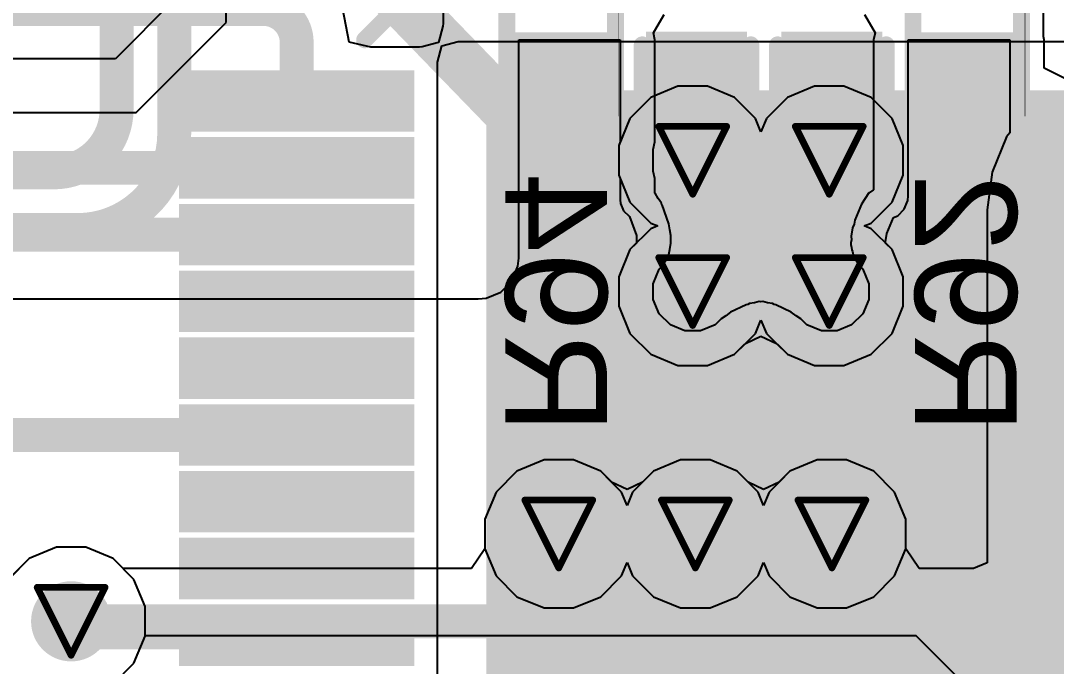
# Model space of a CAD drawing. Header units: inches. Extents: x 0 to 5359, y 0 to 5098.
# Drawn here: x 65.92 to 73.67, y 39.18 to 44.02 of the extents above; entities that cross this region are included whole.
import ezdxf

# ---------------------------------------------------------------- set-up
doc = ezdxf.new("R2010")
doc.units = ezdxf.units.IN
for name, color, linetype in [('Bottom Layer', 5, 'Continuous'), ('Bottom Overlay', 54, 'Continuous'), ('Bottom Paste', 16, 'Continuous'), ('Bottom Solder', 6, 'Continuous'), ('Drill Drawing', 1, 'Continuous'), ('Layer 1', 16, 'Continuous'), ('Layer 2', 76, 'Continuous'), ('Top Layer', 1, 'Continuous'), ('Top Overlay', 2, 'Continuous'), ('Top Paste', 8, 'Continuous'), ('Top Solder', 216, 'Continuous'), ('Via Holes', 16, 'Continuous')]:
    doc.layers.add(name, color=color, linetype=linetype)
doc.styles.add('Arial', font='', dxfattribs={"height": 0.2})
doc.styles.get('Arial').set_extended_font_data('Arial')

# ---------------------------------------------------------------- blocks, each defined once
blk = doc.blocks.new('48_HTQFP__7_7__55')
at = {"layer": 'Top Layer'}
for points in [[(-2.75, 2.75), (2.75, 2.75), (2.75, -2.75), (-2.75, -2.75)], [(-2.9, -3.45), (-2.6, -3.45), (-2.6, -5.05), (-2.9, -5.05)], [(-2.4, -3.45), (-2.1, -3.45), (-2.1, -5.05), (-2.4, -5.05)], [(-1.9, -3.45), (-1.6, -3.45), (-1.6, -5.05), (-1.9, -5.05)], [(-1.4, -3.45), (-1.1, -3.45), (-1.1, -5.05), (-1.4, -5.05)], [(-0.9, -3.45), (-0.6, -3.45), (-0.6, -5.05), (-0.9, -5.05)], [(-0.4, -3.45), (-0.1, -3.45), (-0.1, -5.05), (-0.4, -5.05)], [(0.1, -3.45), (0.4, -3.45), (0.4, -5.05), (0.1, -5.05)], [(0.6, -3.45), (0.9, -3.45), (0.9, -5.05), (0.6, -5.05)], [(1.1, -3.45), (1.4, -3.45), (1.4, -5.05), (1.1, -5.05)]]:
    blk.add_hatch(color=1, dxfattribs=at).paths.add_polyline_path(points)
at = {"layer": 'Top Paste'}
for points in [[(-2.75, 2.75), (2.75, 2.75), (2.75, -2.75), (-2.75, -2.75)], [(-2.9, -3.45), (-2.6, -3.45), (-2.6, -5.05), (-2.9, -5.05)], [(-2.4, -3.45), (-2.1, -3.45), (-2.1, -5.05), (-2.4, -5.05)], [(-1.9, -3.45), (-1.6, -3.45), (-1.6, -5.05), (-1.9, -5.05)], [(-1.4, -3.45), (-1.1, -3.45), (-1.1, -5.05), (-1.4, -5.05)], [(-0.9, -3.45), (-0.6, -3.45), (-0.6, -5.05), (-0.9, -5.05)], [(-0.4, -3.45), (-0.1, -3.45), (-0.1, -5.05), (-0.4, -5.05)], [(0.1, -3.45), (0.4, -3.45), (0.4, -5.05), (0.1, -5.05)], [(0.6, -3.45), (0.9, -3.45), (0.9, -5.05), (0.6, -5.05)], [(1.1, -3.45), (1.4, -3.45), (1.4, -5.05), (1.1, -5.05)]]:
    blk.add_hatch(color=8, dxfattribs=at).paths.add_polyline_path(points)
at = {"layer": 'Top Solder'}
for points in [[(-2.83, 2.83), (2.83, 2.83), (2.83, -2.83), (-2.83, -2.83)], [(-2.98, -3.37), (-2.52, -3.37), (-2.52, -5.13), (-2.98, -5.13)], [(-2.48, -3.37), (-2.02, -3.37), (-2.02, -5.13), (-2.48, -5.13)], [(-1.98, -3.37), (-1.52, -3.37), (-1.52, -5.13), (-1.98, -5.13)], [(-1.48, -3.37), (-1.02, -3.37), (-1.02, -5.13), (-1.48, -5.13)], [(-0.98, -3.37), (-0.52, -3.37), (-0.52, -5.13), (-0.98, -5.13)], [(-0.48, -3.37), (-0.02, -3.37), (-0.02, -5.13), (-0.48, -5.13)], [(0.02, -3.37), (0.48, -3.37), (0.48, -5.13), (0.02, -5.13)], [(0.52, -3.37), (0.98, -3.37), (0.98, -5.13), (0.52, -5.13)], [(1.02, -3.37), (1.48, -3.37), (1.48, -5.13), (1.02, -5.13)]]:
    blk.add_hatch(color=216, dxfattribs=at).paths.add_polyline_path(points)
at = {"layer": 'Top Overlay'}
blk.add_lwpolyline([(-3.2086, -3.7406, 0.127, 0.127, 0), (-3.8182, -3.131, 0.127, 0.127, 0)], format="xyseb", dxfattribs=at)
blk.add_lwpolyline([(-3.2403, -3.7406, 0.0635, 0.0635, 1), (-3.1768, -3.7406, 0.0635, 0.0635, 1)], format="xyseb", close=True, dxfattribs=at)
blk = doc.blocks.new('R___0402_B_105')
at = {"layer": 'Bottom Layer'}
for points in [[(-0.2413, 0.3175), (-0.2413, -0.3175), (-0.6985, -0.3175), (-0.6985, 0.3175)], [(0.6985, 0.3175), (0.6985, -0.3175), (0.2413, -0.3175), (0.2413, 0.3175)]]:
    blk.add_hatch(color=5, dxfattribs=at).paths.add_polyline_path(points)
at = {"layer": 'Bottom Paste'}
for points in [[(-0.2413, 0.3175), (-0.2413, -0.3175), (-0.6985, -0.3175), (-0.6985, 0.3175)], [(0.6985, 0.3175), (0.6985, -0.3175), (0.2413, -0.3175), (0.2413, 0.3175)]]:
    blk.add_hatch(color=16, dxfattribs=at).paths.add_polyline_path(points)
at = {"layer": 'Bottom Solder'}
for points in [[(-0.1863, 0.3725), (-0.1863, -0.3725), (-0.7535, -0.3725), (-0.7535, 0.3725)], [(0.7535, 0.3725), (0.7535, -0.3725), (0.1863, -0.3725), (0.1863, 0.3725)]]:
    blk.add_hatch(color=6, dxfattribs=at).paths.add_polyline_path(points)
at = {"layer": 'Bottom Overlay'}
for points in [[(-0.7874, -0.4064, 0.127, 0.127, 0), (-0.7874, 0.4064, 0.127, 0.127, 0)], [(0.7874, 0.4064, 0.127, 0.127, 0), (-0.7874, 0.4064, 0.127, 0.127, 0)], [(0.7874, -0.4064, 0.127, 0.127, 0), (0.7874, 0.4064, 0.127, 0.127, 0)], [(0.8128, 0.4318, 0.00323, 0.00323, 0), (-0.8128, 0.4318, 0.00323, 0.00323, 0)], [(-0.7874, -0.4064, 0.127, 0.127, 0), (0.7874, -0.4064, 0.127, 0.127, 0)]]:
    blk.add_lwpolyline(points, format="xyseb", dxfattribs=at)
for points in [[(-0.8192, 0.4064, 0.0635, 0.0635, 1), (-0.7557, 0.4064, 0.0635, 0.0635, 1)], [(-0.8192, 0.4064, 0.0635, 0.0635, 1), (-0.7557, 0.4064, 0.0635, 0.0635, 1)], [(0.7556, 0.4064, 0.0635, 0.0635, 1), (0.8191, 0.4064, 0.0635, 0.0635, 1)], [(0.7556, 0.4064, 0.0635, 0.0635, 1), (0.8191, 0.4064, 0.0635, 0.0635, 1)], [(-0.8136, 0.4318, 0.00161, 0.00161, 1), (-0.812, 0.4318, 0.00161, 0.00161, 1)], [(0.812, 0.4318, 0.00161, 0.00161, 1), (0.8136, 0.4318, 0.00161, 0.00161, 1)], [(-0.8192, -0.4064, 0.0635, 0.0635, 1), (-0.7557, -0.4064, 0.0635, 0.0635, 1)], [(-0.8192, -0.4064, 0.0635, 0.0635, 1), (-0.7557, -0.4064, 0.0635, 0.0635, 1)], [(0.7556, -0.4064, 0.0635, 0.0635, 1), (0.8191, -0.4064, 0.0635, 0.0635, 1)], [(0.7556, -0.4064, 0.0635, 0.0635, 1), (0.8191, -0.4064, 0.0635, 0.0635, 1)]]:
    blk.add_lwpolyline(points, format="xyseb", close=True, dxfattribs=at)
blk = doc.blocks.new('R___0402_B_107')
at = {"layer": 'Bottom Layer'}
for points in [[(-0.2413, 0.3175), (-0.2413, -0.3175), (-0.6985, -0.3175), (-0.6985, 0.3175)], [(0.6985, 0.3175), (0.6985, -0.3175), (0.2413, -0.3175), (0.2413, 0.3175)]]:
    blk.add_hatch(color=5, dxfattribs=at).paths.add_polyline_path(points)
at = {"layer": 'Bottom Paste'}
for points in [[(-0.2413, 0.3175), (-0.2413, -0.3175), (-0.6985, -0.3175), (-0.6985, 0.3175)], [(0.6985, 0.3175), (0.6985, -0.3175), (0.2413, -0.3175), (0.2413, 0.3175)]]:
    blk.add_hatch(color=16, dxfattribs=at).paths.add_polyline_path(points)
at = {"layer": 'Bottom Solder'}
for points in [[(-0.1863, 0.3725), (-0.1863, -0.3725), (-0.7535, -0.3725), (-0.7535, 0.3725)], [(0.7535, 0.3725), (0.7535, -0.3725), (0.1863, -0.3725), (0.1863, 0.3725)]]:
    blk.add_hatch(color=6, dxfattribs=at).paths.add_polyline_path(points)
at = {"layer": 'Bottom Overlay'}
for points in [[(-0.7874, -0.4064, 0.127, 0.127, 0), (-0.7874, 0.4064, 0.127, 0.127, 0)], [(0.7874, 0.4064, 0.127, 0.127, 0), (-0.7874, 0.4064, 0.127, 0.127, 0)], [(0.7874, -0.4064, 0.127, 0.127, 0), (0.7874, 0.4064, 0.127, 0.127, 0)], [(-0.8128, 0.4318, 0.00323, 0.00323, 0), (0.8128, 0.4318, 0.00323, 0.00323, 0)], [(-0.7874, -0.4064, 0.127, 0.127, 0), (0.7874, -0.4064, 0.127, 0.127, 0)]]:
    blk.add_lwpolyline(points, format="xyseb", dxfattribs=at)
for points in [[(-0.8192, 0.4064, 0.0635, 0.0635, 1), (-0.7557, 0.4064, 0.0635, 0.0635, 1)], [(-0.8192, 0.4064, 0.0635, 0.0635, 1), (-0.7557, 0.4064, 0.0635, 0.0635, 1)], [(0.7556, 0.4064, 0.0635, 0.0635, 1), (0.8191, 0.4064, 0.0635, 0.0635, 1)], [(0.7556, 0.4064, 0.0635, 0.0635, 1), (0.8191, 0.4064, 0.0635, 0.0635, 1)], [(-0.8136, 0.4318, 0.00161, 0.00161, 1), (-0.812, 0.4318, 0.00161, 0.00161, 1)], [(0.812, 0.4318, 0.00161, 0.00161, 1), (0.8136, 0.4318, 0.00161, 0.00161, 1)], [(-0.8192, -0.4064, 0.0635, 0.0635, 1), (-0.7557, -0.4064, 0.0635, 0.0635, 1)], [(-0.8192, -0.4064, 0.0635, 0.0635, 1), (-0.7557, -0.4064, 0.0635, 0.0635, 1)], [(0.7556, -0.4064, 0.0635, 0.0635, 1), (0.8191, -0.4064, 0.0635, 0.0635, 1)], [(0.7556, -0.4064, 0.0635, 0.0635, 1), (0.8191, -0.4064, 0.0635, 0.0635, 1)]]:
    blk.add_lwpolyline(points, format="xyseb", close=True, dxfattribs=at)
blk = doc.blocks.new('C___0402_B_277')
at = {"layer": 'Bottom Layer'}
for points in [[(-0.2413, 0.3175), (-0.2413, -0.3175), (-0.6985, -0.3175), (-0.6985, 0.3175)], [(0.6985, 0.3175), (0.6985, -0.3175), (0.2413, -0.3175), (0.2413, 0.3175)]]:
    blk.add_hatch(color=5, dxfattribs=at).paths.add_polyline_path(points)
at = {"layer": 'Bottom Paste'}
for points in [[(-0.2413, 0.3175), (-0.2413, -0.3175), (-0.6985, -0.3175), (-0.6985, 0.3175)], [(0.6985, 0.3175), (0.6985, -0.3175), (0.2413, -0.3175), (0.2413, 0.3175)]]:
    blk.add_hatch(color=16, dxfattribs=at).paths.add_polyline_path(points)
at = {"layer": 'Bottom Solder'}
for points in [[(-0.1813, 0.3775), (-0.1813, -0.3775), (-0.7585, -0.3775), (-0.7585, 0.3775)], [(0.7585, 0.3775), (0.7585, -0.3775), (0.1813, -0.3775), (0.1813, 0.3775)]]:
    blk.add_hatch(color=6, dxfattribs=at).paths.add_polyline_path(points)
at = {"layer": 'Bottom Overlay'}
for points in [[(-0.7874, 0.4064, 0.127, 0.127, 0), (-0.7874, -0.4064, 0.127, 0.127, 0)], [(-0.2794, 0.4064, 0.127, 0.127, 0), (-0.7874, 0.4064, 0.127, 0.127, 0)], [(0.2794, 0.4064, 0.127, 0.127, 0), (0.7874, 0.4064, 0.127, 0.127, 0)], [(0.7874, 0.4064, 0.127, 0.127, 0), (0.7874, -0.4064, 0.127, 0.127, 0)], [(-0.7874, -0.4064, 0.127, 0.127, 0), (-0.2794, -0.4064, 0.127, 0.127, 0)], [(0.2794, -0.4064, 0.127, 0.127, 0), (0.7874, -0.4064, 0.127, 0.127, 0)]]:
    blk.add_lwpolyline(points, format="xyseb", dxfattribs=at)
for points in [[(-0.8191, 0.4064, 0.0635, 0.0635, 1), (-0.7556, 0.4064, 0.0635, 0.0635, 1)], [(-0.8191, 0.4064, 0.0635, 0.0635, 1), (-0.7556, 0.4064, 0.0635, 0.0635, 1)], [(-0.3111, 0.4064, 0.0635, 0.0635, 1), (-0.2477, 0.4064, 0.0635, 0.0635, 1)], [(0.2477, 0.4064, 0.0635, 0.0635, 1), (0.3112, 0.4064, 0.0635, 0.0635, 1)], [(0.7557, 0.4064, 0.0635, 0.0635, 1), (0.8192, 0.4064, 0.0635, 0.0635, 1)], [(0.7557, 0.4064, 0.0635, 0.0635, 1), (0.8192, 0.4064, 0.0635, 0.0635, 1)], [(-0.8191, -0.4064, 0.0635, 0.0635, 1), (-0.7556, -0.4064, 0.0635, 0.0635, 1)], [(-0.8191, -0.4064, 0.0635, 0.0635, 1), (-0.7556, -0.4064, 0.0635, 0.0635, 1)], [(-0.3111, -0.4064, 0.0635, 0.0635, 1), (-0.2476, -0.4064, 0.0635, 0.0635, 1)], [(0.2477, -0.4064, 0.0635, 0.0635, 1), (0.3112, -0.4064, 0.0635, 0.0635, 1)], [(0.7557, -0.4064, 0.0635, 0.0635, 1), (0.8192, -0.4064, 0.0635, 0.0635, 1)], [(0.7557, -0.4064, 0.0635, 0.0635, 1), (0.8192, -0.4064, 0.0635, 0.0635, 1)]]:
    blk.add_lwpolyline(points, format="xyseb", close=True, dxfattribs=at)
blk = doc.blocks.new('C___0402_B_278')
at = {"layer": 'Bottom Layer'}
for points in [[(-0.2413, 0.3175), (-0.2413, -0.3175), (-0.6985, -0.3175), (-0.6985, 0.3175)], [(0.6985, 0.3175), (0.6985, -0.3175), (0.2413, -0.3175), (0.2413, 0.3175)]]:
    blk.add_hatch(color=5, dxfattribs=at).paths.add_polyline_path(points)
at = {"layer": 'Bottom Paste'}
for points in [[(-0.2413, 0.3175), (-0.2413, -0.3175), (-0.6985, -0.3175), (-0.6985, 0.3175)], [(0.6985, 0.3175), (0.6985, -0.3175), (0.2413, -0.3175), (0.2413, 0.3175)]]:
    blk.add_hatch(color=16, dxfattribs=at).paths.add_polyline_path(points)
at = {"layer": 'Bottom Solder'}
for points in [[(-0.1813, 0.3775), (-0.1813, -0.3775), (-0.7585, -0.3775), (-0.7585, 0.3775)], [(0.7585, 0.3775), (0.7585, -0.3775), (0.1813, -0.3775), (0.1813, 0.3775)]]:
    blk.add_hatch(color=6, dxfattribs=at).paths.add_polyline_path(points)
at = {"layer": 'Bottom Overlay'}
for points in [[(-0.7874, 0.4064, 0.127, 0.127, 0), (-0.7874, -0.4064, 0.127, 0.127, 0)], [(-0.7874, 0.4064, 0.127, 0.127, 0), (-0.2794, 0.4064, 0.127, 0.127, 0)], [(0.2794, 0.4064, 0.127, 0.127, 0), (0.7874, 0.4064, 0.127, 0.127, 0)], [(0.7874, 0.4064, 0.127, 0.127, 0), (0.7874, -0.4064, 0.127, 0.127, 0)], [(-0.7874, -0.4064, 0.127, 0.127, 0), (-0.2794, -0.4064, 0.127, 0.127, 0)], [(0.2794, -0.4064, 0.127, 0.127, 0), (0.7874, -0.4064, 0.127, 0.127, 0)]]:
    blk.add_lwpolyline(points, format="xyseb", dxfattribs=at)
for points in [[(-0.8192, 0.4064, 0.0635, 0.0635, 1), (-0.7557, 0.4064, 0.0635, 0.0635, 1)], [(-0.8192, 0.4064, 0.0635, 0.0635, 1), (-0.7557, 0.4064, 0.0635, 0.0635, 1)], [(-0.3111, 0.4064, 0.0635, 0.0635, 1), (-0.2477, 0.4064, 0.0635, 0.0635, 1)], [(0.2477, 0.4064, 0.0635, 0.0635, 1), (0.3112, 0.4064, 0.0635, 0.0635, 1)], [(0.7556, 0.4064, 0.0635, 0.0635, 1), (0.8191, 0.4064, 0.0635, 0.0635, 1)], [(0.7556, 0.4064, 0.0635, 0.0635, 1), (0.8191, 0.4064, 0.0635, 0.0635, 1)], [(-0.8192, -0.4064, 0.0635, 0.0635, 1), (-0.7557, -0.4064, 0.0635, 0.0635, 1)], [(-0.8192, -0.4064, 0.0635, 0.0635, 1), (-0.7557, -0.4064, 0.0635, 0.0635, 1)], [(-0.3112, -0.4064, 0.0635, 0.0635, 1), (-0.2477, -0.4064, 0.0635, 0.0635, 1)], [(0.2477, -0.4064, 0.0635, 0.0635, 1), (0.3111, -0.4064, 0.0635, 0.0635, 1)], [(0.7557, -0.4064, 0.0635, 0.0635, 1), (0.8192, -0.4064, 0.0635, 0.0635, 1)], [(0.7557, -0.4064, 0.0635, 0.0635, 1), (0.8192, -0.4064, 0.0635, 0.0635, 1)]]:
    blk.add_lwpolyline(points, format="xyseb", close=True, dxfattribs=at)

msp = doc.modelspace()

# ---------------------------------------------------------------- hatches: boundary and pattern name
at = {"layer": 'Bottom Layer'}
h = msp.add_hatch(color=5, dxfattribs=at)
edge = h.paths.add_edge_path()
edge.add_arc((70.9468, 42.9731), 0.3, 0, 360)
h = msp.add_hatch(color=5, dxfattribs=at)
edge = h.paths.add_edge_path()
edge.add_arc((71.969, 42.9731), 0.3, 0, 360)
h = msp.add_hatch(color=5, dxfattribs=at)
edge = h.paths.add_edge_path()
edge.add_arc((70.9468, 41.9906), 0.3, 0, 360)
h = msp.add_hatch(color=5, dxfattribs=at)
edge = h.paths.add_edge_path()
edge.add_arc((71.969, 41.9906), 0.3, 0, 360)
h = msp.add_hatch(color=5, dxfattribs=at)
edge = h.paths.add_edge_path()
edge.add_arc((69.9444, 40.1754), 0.3, 0, 360)
h = msp.add_hatch(color=5, dxfattribs=at)
edge = h.paths.add_edge_path()
edge.add_arc((70.9666, 40.1754), 0.3, 0, 360)
h = msp.add_hatch(color=5, dxfattribs=at)
edge = h.paths.add_edge_path()
edge.add_arc((71.9888, 40.1754), 0.3, 0, 360)
h = msp.add_hatch(color=5, dxfattribs=at)
edge = h.paths.add_edge_path()
edge.add_arc((66.294, 39.5216), 0.3, 0, 360)
at = {"layer": 'Layer 1'}
h = msp.add_hatch(color=16, dxfattribs=at)
edge = h.paths.add_edge_path()
edge.add_arc((70.9468, 42.9731), 0.3, 0, 360)
h = msp.add_hatch(color=16, dxfattribs=at)
edge = h.paths.add_edge_path()
edge.add_arc((71.969, 42.9731), 0.3, 0, 360)
h = msp.add_hatch(color=16, dxfattribs=at)
edge = h.paths.add_edge_path()
edge.add_arc((70.9468, 41.9906), 0.3, 0, 360)
h = msp.add_hatch(color=16, dxfattribs=at)
edge = h.paths.add_edge_path()
edge.add_arc((71.969, 41.9906), 0.3, 0, 360)
h = msp.add_hatch(color=16, dxfattribs=at)
edge = h.paths.add_edge_path()
edge.add_arc((69.9444, 40.1754), 0.3, 0, 360)
h = msp.add_hatch(color=16, dxfattribs=at)
edge = h.paths.add_edge_path()
edge.add_arc((70.9666, 40.1754), 0.3, 0, 360)
h = msp.add_hatch(color=16, dxfattribs=at)
edge = h.paths.add_edge_path()
edge.add_arc((71.9888, 40.1754), 0.3, 0, 360)
h = msp.add_hatch(color=16, dxfattribs=at)
edge = h.paths.add_edge_path()
edge.add_arc((66.294, 39.5216), 0.3, 0, 360)
at = {"layer": 'Layer 2'}
h = msp.add_hatch(color=76, dxfattribs=at)
edge = h.paths.add_edge_path()
edge.add_arc((70.9468, 42.9731), 0.3, 0, 360)
h = msp.add_hatch(color=76, dxfattribs=at)
edge = h.paths.add_edge_path()
edge.add_arc((71.969, 42.9731), 0.3, 0, 360)
h = msp.add_hatch(color=76, dxfattribs=at)
edge = h.paths.add_edge_path()
edge.add_arc((70.9468, 41.9906), 0.3, 0, 360)
h = msp.add_hatch(color=76, dxfattribs=at)
edge = h.paths.add_edge_path()
edge.add_arc((71.969, 41.9906), 0.3, 0, 360)
h = msp.add_hatch(color=76, dxfattribs=at)
edge = h.paths.add_edge_path()
edge.add_arc((69.9444, 40.1754), 0.3, 0, 360)
h = msp.add_hatch(color=76, dxfattribs=at)
edge = h.paths.add_edge_path()
edge.add_arc((70.9666, 40.1754), 0.3, 0, 360)
h = msp.add_hatch(color=76, dxfattribs=at)
edge = h.paths.add_edge_path()
edge.add_arc((71.9888, 40.1754), 0.3, 0, 360)
h = msp.add_hatch(color=76, dxfattribs=at)
edge = h.paths.add_edge_path()
edge.add_arc((66.294, 39.5216), 0.3, 0, 360)
at = {"layer": 'Top Layer'}
h = msp.add_hatch(color=1, dxfattribs=at)
edge = h.paths.add_edge_path()
edge.add_arc((70.9468, 42.9731), 0.3, 0, 360)
h = msp.add_hatch(color=1, dxfattribs=at)
edge = h.paths.add_edge_path()
edge.add_arc((71.969, 42.9731), 0.3, 0, 360)
h = msp.add_hatch(color=1, dxfattribs=at)
edge = h.paths.add_edge_path()
edge.add_arc((70.9468, 41.9906), 0.3, 0, 360)
h = msp.add_hatch(color=1, dxfattribs=at)
edge = h.paths.add_edge_path()
edge.add_arc((71.969, 41.9906), 0.3, 0, 360)
h = msp.add_hatch(color=1, dxfattribs=at)
edge = h.paths.add_edge_path()
edge.add_arc((69.9444, 40.1754), 0.3, 0, 360)
h = msp.add_hatch(color=1, dxfattribs=at)
edge = h.paths.add_edge_path()
edge.add_arc((70.9666, 40.1754), 0.3, 0, 360)
h = msp.add_hatch(color=1, dxfattribs=at)
edge = h.paths.add_edge_path()
edge.add_arc((71.9888, 40.1754), 0.3, 0, 360)
h = msp.add_hatch(color=1, dxfattribs=at)
edge = h.paths.add_edge_path()
edge.add_arc((66.294, 39.5216), 0.3, 0, 360)
at = {"layer": 'Via Holes'}
h = msp.add_hatch(color=7, dxfattribs=at)
edge = h.paths.add_edge_path()
edge.add_arc((70.9468, 42.9731), 0.15, 0, 360)
h = msp.add_hatch(color=7, dxfattribs=at)
edge = h.paths.add_edge_path()
edge.add_arc((71.969, 42.9731), 0.15, 0, 360)
h = msp.add_hatch(color=7, dxfattribs=at)
edge = h.paths.add_edge_path()
edge.add_arc((70.9468, 41.9906), 0.15, 0, 360)
h = msp.add_hatch(color=7, dxfattribs=at)
edge = h.paths.add_edge_path()
edge.add_arc((71.969, 41.9906), 0.15, 0, 360)
h = msp.add_hatch(color=7, dxfattribs=at)
edge = h.paths.add_edge_path()
edge.add_arc((69.9444, 40.1754), 0.15, 0, 360)
h = msp.add_hatch(color=7, dxfattribs=at)
edge = h.paths.add_edge_path()
edge.add_arc((70.9666, 40.1754), 0.15, 0, 360)
h = msp.add_hatch(color=7, dxfattribs=at)
edge = h.paths.add_edge_path()
edge.add_arc((71.9888, 40.1754), 0.15, 0, 360)
h = msp.add_hatch(color=7, dxfattribs=at)
edge = h.paths.add_edge_path()
edge.add_arc((66.294, 39.5216), 0.15, 0, 360)

# ---------------------------------------------------------------- linework, layer by layer
at = {"layer": 'Bottom Layer'}
for p, q in [((73.5736, 43.9005), (73.5736, 45.0692)), ((70.6528, 43.9262), (70.7319, 44.0647)), ((72.2323, 44.0647), (72.3114, 43.9262)), ((70.6629, 43.8755), (70.6528, 43.9262)), ((72.3114, 43.9262), (72.3013, 43.8755)), ((73.5786, 43.8755), (73.5736, 43.9005)), ((69.6446, 42.2397), (69.6446, 43.8755)), ((69.6446, 43.8755), (70.4039, 43.8755)), ((70.4039, 43.8755), (70.4039, 43.1102)), ((70.6629, 43.1102), (70.6629, 43.8755)), ((72.3013, 43.8755), (72.3013, 42.7518)), ((72.5603, 42.7063), (72.5603, 43.8755)), ((72.5603, 43.8755), (73.3196, 43.8755)), ((73.3196, 43.8755), (73.3196, 43.1789)), ((73.5786, 43.663), (73.5786, 43.8755)), ((73.7564, 43.5726), (73.5786, 43.663)), ((73.3196, 43.1789), (73.2961, 43.1482)), ((70.4039, 43.1102), (70.3928, 43.0833)), ((70.6518, 43.0542), (70.6629, 43.1102)), ((73.2961, 43.1482), (73.1872, 42.8852)), ((70.3928, 43.0833), (70.3928, 42.8629)), ((70.6518, 42.892), (70.6518, 43.0542)), ((70.6629, 42.836), (70.6518, 42.892)), ((73.1872, 42.8852), (73.15, 42.603)), ((70.3928, 42.8629), (70.4039, 42.836)), ((70.4039, 42.836), (70.4039, 42.6774)), ((70.6629, 42.7279), (70.6629, 42.836)), ((70.6653, 42.7262), (70.6629, 42.7279)), ((70.6881, 42.6881), (70.6653, 42.7262)), ((72.2662, 42.7283), (72.2387, 42.6872)), ((72.2664, 42.7284), (72.2662, 42.7283)), ((72.2665, 42.7286), (72.2664, 42.7284)), ((72.3013, 42.7518), (72.2665, 42.7286)), ((70.4039, 42.6774), (70.4068, 42.6484)), ((70.4068, 42.6484), (70.429, 42.5947)), ((70.7127, 42.6513), (70.6881, 42.6881)), ((70.714, 42.645), (70.7127, 42.6513)), ((70.7173, 42.6395), (70.714, 42.645)), ((70.7686, 42.4962), (70.7173, 42.6395)), ((72.2102, 42.6446), (72.1605, 42.525)), ((72.2387, 42.6872), (72.2102, 42.6446)), ((72.5303, 42.6075), (72.5569, 42.6716)), ((72.5569, 42.6716), (72.5603, 42.7063)), ((70.429, 42.5947), (70.4701, 42.5536)), ((72.4493, 42.5452), (72.4813, 42.5584)), ((72.4813, 42.5584), (72.5303, 42.6075)), ((73.15, 42.603), (73.1519, 42.603)), ((73.1519, 42.603), (73.1519, 39.9599)), ((70.4701, 42.5536), (70.4735, 42.5522)), ((70.4735, 42.5522), (70.5248, 42.4089)), ((70.775, 42.4534), (70.7686, 42.4962)), ((72.1546, 42.4958), (72.1441, 42.4679)), ((72.1605, 42.525), (72.1546, 42.4958)), ((72.3996, 42.4256), (72.4493, 42.5452)), ((70.5248, 42.4089), (70.5253, 42.3525)), ((70.7838, 42.4109), (70.775, 42.4534)), ((70.7842, 42.3546), (70.7838, 42.4109)), ((72.1441, 42.4679), (72.1336, 42.4048)), ((72.1336, 42.4048), (72.1345, 42.3783)), ((72.3891, 42.3625), (72.3996, 42.4256)), ((70.5253, 42.3525), (70.4771, 42.3044)), ((70.7746, 42.3041), (70.7842, 42.3525)), ((70.784, 42.3535), (70.7842, 42.3546)), ((70.7842, 42.3525), (70.784, 42.3535)), ((72.1306, 42.3534), (72.1304, 42.3522)), ((72.1304, 42.3522), (72.1307, 42.3432)), ((72.1309, 42.3552), (72.1305, 42.3536)), ((72.1305, 42.3536), (72.1306, 42.3534)), ((72.1307, 42.3432), (72.1364, 42.3197)), ((72.1345, 42.3783), (72.1309, 42.3552)), ((72.3895, 42.3536), (72.3891, 42.3625)), ((72.4387, 42.3044), (72.3895, 42.3536)), ((70.4771, 42.3044), (70.3928, 42.1008)), ((70.7371, 42.2124), (70.7645, 42.2534)), ((70.7645, 42.2534), (70.7647, 42.2544)), ((70.7647, 42.2544), (70.7653, 42.2553)), ((70.7653, 42.2553), (70.7746, 42.3041)), ((72.1364, 42.3197), (72.1369, 42.3038)), ((72.1369, 42.3038), (72.1432, 42.29)), ((72.1432, 42.29), (72.1502, 42.2545)), ((72.1502, 42.2545), (72.1532, 42.2501)), ((72.1532, 42.2501), (72.1544, 42.2449)), ((72.523, 42.1008), (72.4387, 42.3044)), ((69.5933, 42.0706), (69.6387, 42.1803)), ((69.6387, 42.1803), (69.6446, 42.2397)), ((70.7084, 42.1694), (70.709, 42.1703)), ((70.709, 42.1703), (70.7098, 42.1709)), ((70.7098, 42.1709), (70.7371, 42.2124)), ((72.1544, 42.2449), (72.1811, 42.2082)), ((72.1811, 42.2082), (72.2064, 42.1704)), ((72.2064, 42.1704), (72.2191, 42.1577)), ((70.3928, 42.1008), (70.3928, 41.8804)), ((70.6518, 42.0493), (70.6967, 42.1577)), ((70.6967, 42.1577), (70.7084, 42.1694)), ((72.2191, 42.1577), (72.264, 42.0493)), ((72.523, 41.8804), (72.523, 42.1008)), ((69.5093, 41.9867), (69.5933, 42.0706)), ((70.6518, 41.9319), (70.6518, 42.0493)), ((72.264, 42.0493), (72.264, 41.9319)), ((69.3403, 41.9354), (69.3997, 41.9412)), ((69.3997, 41.9412), (69.5093, 41.9867)), ((65.694, 41.9354), (69.3403, 41.9354)), ((70.3928, 41.8804), (70.4771, 41.6768)), ((70.6967, 41.8235), (70.6518, 41.9319)), ((71.347, 41.8911), (71.2308, 41.8361)), ((71.3597, 41.8943), (71.347, 41.8911)), ((71.3709, 41.901), (71.3597, 41.8943)), ((71.4083, 41.9066), (71.3709, 41.901)), ((71.445, 41.9158), (71.4083, 41.9066)), ((71.4579, 41.9139), (71.445, 41.9158)), ((71.4708, 41.9158), (71.4579, 41.9139)), ((71.5075, 41.9066), (71.4708, 41.9158)), ((71.5449, 41.901), (71.5075, 41.9066)), ((71.5562, 41.8943), (71.5449, 41.901)), ((71.5688, 41.8911), (71.5562, 41.8943)), ((71.685, 41.8361), (71.5688, 41.8911)), ((72.264, 41.9319), (72.2191, 41.8235)), ((72.4387, 41.6768), (72.523, 41.8804)), ((70.7797, 41.7405), (70.6967, 41.8235)), ((71.1586, 41.7852), (71.1139, 41.7405)), ((71.1954, 41.8097), (71.1586, 41.7852)), ((71.2308, 41.8361), (71.1954, 41.8097)), ((71.7205, 41.8097), (71.685, 41.8361)), ((71.7572, 41.7852), (71.7205, 41.8097)), ((71.8019, 41.7405), (71.7572, 41.7852)), ((72.2191, 41.8235), (72.1361, 41.7405)), ((70.8881, 41.6956), (70.7797, 41.7405)), ((71.1139, 41.7405), (71.0055, 41.6956)), ((71.9103, 41.6956), (71.8019, 41.7405)), ((72.1361, 41.7405), (72.0277, 41.6956)), ((70.4771, 41.6768), (70.633, 41.5209)), ((71.0055, 41.6956), (70.8881, 41.6956)), ((71.3417, 41.6021), (71.4579, 41.6571)), ((71.4579, 41.6571), (71.5741, 41.6021)), ((72.0277, 41.6956), (71.9103, 41.6956)), ((72.2828, 41.5209), (72.4387, 41.6768)), ((71.2606, 41.5209), (71.3417, 41.6021)), ((71.5741, 41.6021), (71.6552, 41.5209)), ((70.633, 41.5209), (70.8366, 41.4366)), ((71.057, 41.4366), (71.2606, 41.5209)), ((71.6552, 41.5209), (71.8588, 41.4366)), ((72.0792, 41.4366), (72.2828, 41.5209)), ((70.8366, 41.4366), (71.057, 41.4366)), ((71.8588, 41.4366), (72.0792, 41.4366)), ((69.8342, 40.7294), (69.6306, 40.6451)), ((70.0546, 40.7294), (69.8342, 40.7294)), ((70.2582, 40.6451), (70.0546, 40.7294)), ((70.8564, 40.7294), (70.6528, 40.6451)), ((71.0768, 40.7294), (70.8564, 40.7294)), ((71.2804, 40.6451), (71.0768, 40.7294)), ((71.8786, 40.7294), (71.675, 40.6451)), ((72.099, 40.7294), (71.8786, 40.7294)), ((72.3026, 40.6451), (72.099, 40.7294)), ((69.6306, 40.6451), (69.4747, 40.4892)), ((70.3393, 40.5639), (70.2582, 40.6451)), ((70.6528, 40.6451), (70.5716, 40.5639)), ((71.3615, 40.5639), (71.2804, 40.6451)), ((71.675, 40.6451), (71.5938, 40.5639)), ((72.4584, 40.4892), (72.3026, 40.6451)), ((70.4555, 40.5089), (70.3393, 40.5639)), ((70.5716, 40.5639), (70.4555, 40.5089)), ((71.4777, 40.5089), (71.3615, 40.5639)), ((71.5938, 40.5639), (71.4777, 40.5089)), ((69.4747, 40.4892), (69.3904, 40.2856)), ((72.5428, 40.2856), (72.4584, 40.4892)), ((69.3904, 40.2856), (69.3904, 40.0652)), ((72.5425, 40.0645), (72.5428, 40.2856)), ((66.1838, 40.0756), (65.9802, 39.9913)), ((66.4042, 40.0756), (66.1838, 40.0756)), ((66.6078, 39.9913), (66.4042, 40.0756)), ((69.3904, 40.0652), (69.2919, 39.9167)), ((72.6413, 39.9167), (72.5425, 40.0645)), ((65.9802, 39.9913), (65.9056, 39.9167)), ((66.6824, 39.9167), (66.6078, 39.9913)), ((73.15, 39.9591), (73.0476, 39.9167)), ((73.1503, 39.9599), (73.15, 39.9591)), ((73.1519, 39.9599), (73.1503, 39.9599)), ((69.2919, 39.9167), (66.6824, 39.9167)), ((73.0476, 39.9167), (72.6413, 39.9167))]:
    msp.add_line(p, q, dxfattribs=at)
for points in [[(66.634, 43.352, 0.254, 0.254, 0), (66.634, 53.7778, 0.254, 0.254, 0)], [(67.0658, 43.1731, 0.254, 0.254, 0), (67.0658, 50.8565, 0.254, 0.254, 0)], [(70.9611, 43.6325, 0.381, 0.381, 0), (70.9754, 43.6468, 0.381, 0.381, 0)], [(70.9611, 42.9874, 0.381, 0.381, 0), (70.9611, 43.6325, 0.381, 0.381, 0)], [(71.9789, 43.6369, 0.381, 0.381, 0), (71.9888, 43.6468, 0.381, 0.381, 0)], [(71.9789, 42.983, 0.381, 0.381, 0), (71.9789, 43.6369, 0.381, 0.381, 0)], [(66.634, 43.352, 0.254, 0.254, -0.414214), (66.1646, 42.8826, 0.254, 0.254, 0)], [(73.5403, 42.603, 0.254, 0.254, -0.414214), (74.2403, 43.303, 0.254, 0.254, 0)], [(67.0658, 43.1731, 0.254, 0.254, -0.414214), (66.3435, 42.4508, 0.254, 0.254, 0)], [(70.9468, 42.9731, 0.381, 0.381, 0), (70.9611, 42.9874, 0.381, 0.381, 0)], [(71.969, 42.9731, 0.381, 0.381, 0), (71.9789, 42.983, 0.381, 0.381, 0)], [(65.4315, 42.8826, 0.254, 0.254, 0), (66.1646, 42.8826, 0.254, 0.254, 0)], [(73.5403, 39.9599, 0.254, 0.254, 0), (73.5403, 42.603, 0.254, 0.254, 0)], [(65.4315, 42.4508, 0.254, 0.254, 0), (66.3435, 42.4508, 0.254, 0.254, 0)], [(73.5403, 39.9599, 0.254, 0.254, -0.414214), (73.1021, 39.5216, 0.254, 0.254, 0)], [(66.294, 39.5216, 0.254, 0.254, 0), (73.1021, 39.5216, 0.254, 0.254, 0)], [(73.9721, 39.3637, 0.254, 0.254, -0.414214), (73.5507, 38.9422, 0.254, 0.254, 0)]]:
    msp.add_lwpolyline(points, format="xyseb", dxfattribs=at)
for points in [[(70.8659, 43.6325, 0.1905, 0.1905, 1), (71.0564, 43.6325, 0.1905, 0.1905, 1)], [(70.8659, 43.6325, 0.1905, 0.1905, 1), (71.0564, 43.6325, 0.1905, 0.1905, 1)], [(70.8802, 43.6468, 0.1905, 0.1905, 1), (71.0707, 43.6468, 0.1905, 0.1905, 1)], [(71.8836, 43.6369, 0.1905, 0.1905, 1), (72.0741, 43.6369, 0.1905, 0.1905, 1)], [(71.8836, 43.6369, 0.1905, 0.1905, 1), (72.0741, 43.6369, 0.1905, 0.1905, 1)], [(71.8935, 43.6468, 0.1905, 0.1905, 1), (72.084, 43.6468, 0.1905, 0.1905, 1)], [(66.5705, 43.352, 0.127, 0.127, 1), (66.6975, 43.352, 0.127, 0.127, 1)], [(66.5705, 43.352, 0.127, 0.127, 1), (66.6975, 43.352, 0.127, 0.127, 1)], [(67.0023, 43.1731, 0.127, 0.127, 1), (67.1293, 43.1731, 0.127, 0.127, 1)], [(67.0023, 43.1731, 0.127, 0.127, 1), (67.1293, 43.1731, 0.127, 0.127, 1)], [(70.8516, 42.9731, 0.1905, 0.1905, 1), (71.0421, 42.9731, 0.1905, 0.1905, 1)], [(70.8659, 42.9874, 0.1905, 0.1905, 1), (71.0564, 42.9874, 0.1905, 0.1905, 1)], [(70.8659, 42.9874, 0.1905, 0.1905, 1), (71.0564, 42.9874, 0.1905, 0.1905, 1)], [(71.8738, 42.9731, 0.1905, 0.1905, 1), (72.0643, 42.9731, 0.1905, 0.1905, 1)], [(71.8836, 42.983, 0.1905, 0.1905, 1), (72.0741, 42.983, 0.1905, 0.1905, 1)], [(71.8836, 42.983, 0.1905, 0.1905, 1), (72.0741, 42.983, 0.1905, 0.1905, 1)], [(66.1011, 42.8826, 0.127, 0.127, 1), (66.2281, 42.8826, 0.127, 0.127, 1)], [(66.1011, 42.8826, 0.127, 0.127, 1), (66.2281, 42.8826, 0.127, 0.127, 1)], [(73.4768, 42.603, 0.127, 0.127, 1), (73.6038, 42.603, 0.127, 0.127, 1)], [(73.4768, 42.603, 0.127, 0.127, 1), (73.6038, 42.603, 0.127, 0.127, 1)], [(66.28, 42.4508, 0.127, 0.127, 1), (66.407, 42.4508, 0.127, 0.127, 1)], [(66.28, 42.4508, 0.127, 0.127, 1), (66.407, 42.4508, 0.127, 0.127, 1)], [(73.4768, 39.9599, 0.127, 0.127, 1), (73.6038, 39.9599, 0.127, 0.127, 1)], [(73.4768, 39.9599, 0.127, 0.127, 1), (73.6038, 39.9599, 0.127, 0.127, 1)], [(66.2305, 39.5216, 0.127, 0.127, 1), (66.3575, 39.5216, 0.127, 0.127, 1)], [(73.0386, 39.5216, 0.127, 0.127, 1), (73.1656, 39.5216, 0.127, 0.127, 1)], [(73.0386, 39.5216, 0.127, 0.127, 1), (73.1656, 39.5216, 0.127, 0.127, 1)]]:
    msp.add_lwpolyline(points, format="xyseb", close=True, dxfattribs=at)
at = {"layer": 'Drill Drawing'}
for points in [[(70.6928, 43.2271, 0.0508, 0.0508, 0), (71.2008, 43.2271, 0.0508, 0.0508, 0)], [(70.6928, 43.2271, 0.0508, 0.0508, 0), (70.9468, 42.7191, 0.0508, 0.0508, 0)], [(70.9468, 42.7191, 0.0508, 0.0508, 0), (71.2008, 43.2271, 0.0508, 0.0508, 0)], [(71.715, 43.2271, 0.0508, 0.0508, 0), (72.223, 43.2271, 0.0508, 0.0508, 0)], [(71.715, 43.2271, 0.0508, 0.0508, 0), (71.969, 42.7191, 0.0508, 0.0508, 0)], [(71.969, 42.7191, 0.0508, 0.0508, 0), (72.223, 43.2271, 0.0508, 0.0508, 0)], [(70.6928, 42.2446, 0.0508, 0.0508, 0), (71.2008, 42.2446, 0.0508, 0.0508, 0)], [(70.6928, 42.2446, 0.0508, 0.0508, 0), (70.9468, 41.7366, 0.0508, 0.0508, 0)], [(70.9468, 41.7366, 0.0508, 0.0508, 0), (71.2008, 42.2446, 0.0508, 0.0508, 0)], [(71.715, 42.2446, 0.0508, 0.0508, 0), (72.223, 42.2446, 0.0508, 0.0508, 0)], [(71.715, 42.2446, 0.0508, 0.0508, 0), (71.969, 41.7366, 0.0508, 0.0508, 0)], [(71.969, 41.7366, 0.0508, 0.0508, 0), (72.223, 42.2446, 0.0508, 0.0508, 0)], [(69.6904, 40.4294, 0.0508, 0.0508, 0), (70.1984, 40.4294, 0.0508, 0.0508, 0)], [(69.6904, 40.4294, 0.0508, 0.0508, 0), (69.9444, 39.9214, 0.0508, 0.0508, 0)], [(69.9444, 39.9214, 0.0508, 0.0508, 0), (70.1984, 40.4294, 0.0508, 0.0508, 0)], [(70.7126, 40.4294, 0.0508, 0.0508, 0), (71.2206, 40.4294, 0.0508, 0.0508, 0)], [(70.7126, 40.4294, 0.0508, 0.0508, 0), (70.9666, 39.9214, 0.0508, 0.0508, 0)], [(70.9666, 39.9214, 0.0508, 0.0508, 0), (71.2206, 40.4294, 0.0508, 0.0508, 0)], [(71.7348, 40.4294, 0.0508, 0.0508, 0), (72.2428, 40.4294, 0.0508, 0.0508, 0)], [(71.7348, 40.4294, 0.0508, 0.0508, 0), (71.9888, 39.9214, 0.0508, 0.0508, 0)], [(71.9888, 39.9214, 0.0508, 0.0508, 0), (72.2428, 40.4294, 0.0508, 0.0508, 0)], [(66.04, 39.7756, 0.0508, 0.0508, 0), (66.548, 39.7756, 0.0508, 0.0508, 0)], [(66.04, 39.7756, 0.0508, 0.0508, 0), (66.294, 39.2676, 0.0508, 0.0508, 0)], [(66.294, 39.2676, 0.0508, 0.0508, 0), (66.548, 39.7756, 0.0508, 0.0508, 0)]]:
    msp.add_lwpolyline(points, format="xyseb", dxfattribs=at)
for points in [[(70.6801, 43.2271, 0.0254, 0.0254, 1), (70.7055, 43.2271, 0.0254, 0.0254, 1)], [(70.6801, 43.2271, 0.0254, 0.0254, 1), (70.7055, 43.2271, 0.0254, 0.0254, 1)], [(71.1881, 43.2271, 0.0254, 0.0254, 1), (71.2135, 43.2271, 0.0254, 0.0254, 1)], [(71.1881, 43.2271, 0.0254, 0.0254, 1), (71.2135, 43.2271, 0.0254, 0.0254, 1)], [(71.7023, 43.2271, 0.0254, 0.0254, 1), (71.7277, 43.2271, 0.0254, 0.0254, 1)], [(71.7023, 43.2271, 0.0254, 0.0254, 1), (71.7277, 43.2271, 0.0254, 0.0254, 1)], [(72.2103, 43.2271, 0.0254, 0.0254, 1), (72.2357, 43.2271, 0.0254, 0.0254, 1)], [(72.2103, 43.2271, 0.0254, 0.0254, 1), (72.2357, 43.2271, 0.0254, 0.0254, 1)], [(70.9341, 42.7191, 0.0254, 0.0254, 1), (70.9595, 42.7191, 0.0254, 0.0254, 1)], [(70.9341, 42.7191, 0.0254, 0.0254, 1), (70.9595, 42.7191, 0.0254, 0.0254, 1)], [(71.9563, 42.7191, 0.0254, 0.0254, 1), (71.9817, 42.7191, 0.0254, 0.0254, 1)], [(71.9563, 42.7191, 0.0254, 0.0254, 1), (71.9817, 42.7191, 0.0254, 0.0254, 1)], [(70.6801, 42.2446, 0.0254, 0.0254, 1), (70.7055, 42.2446, 0.0254, 0.0254, 1)], [(70.6801, 42.2446, 0.0254, 0.0254, 1), (70.7055, 42.2446, 0.0254, 0.0254, 1)], [(71.1881, 42.2446, 0.0254, 0.0254, 1), (71.2135, 42.2446, 0.0254, 0.0254, 1)], [(71.1881, 42.2446, 0.0254, 0.0254, 1), (71.2135, 42.2446, 0.0254, 0.0254, 1)], [(71.7023, 42.2446, 0.0254, 0.0254, 1), (71.7277, 42.2446, 0.0254, 0.0254, 1)], [(71.7023, 42.2446, 0.0254, 0.0254, 1), (71.7277, 42.2446, 0.0254, 0.0254, 1)], [(72.2103, 42.2446, 0.0254, 0.0254, 1), (72.2357, 42.2446, 0.0254, 0.0254, 1)], [(72.2103, 42.2446, 0.0254, 0.0254, 1), (72.2357, 42.2446, 0.0254, 0.0254, 1)], [(70.9341, 41.7366, 0.0254, 0.0254, 1), (70.9595, 41.7366, 0.0254, 0.0254, 1)], [(70.9341, 41.7366, 0.0254, 0.0254, 1), (70.9595, 41.7366, 0.0254, 0.0254, 1)], [(71.9563, 41.7366, 0.0254, 0.0254, 1), (71.9817, 41.7366, 0.0254, 0.0254, 1)], [(71.9563, 41.7366, 0.0254, 0.0254, 1), (71.9817, 41.7366, 0.0254, 0.0254, 1)], [(69.6777, 40.4294, 0.0254, 0.0254, 1), (69.7031, 40.4294, 0.0254, 0.0254, 1)], [(69.6777, 40.4294, 0.0254, 0.0254, 1), (69.7031, 40.4294, 0.0254, 0.0254, 1)], [(70.1857, 40.4294, 0.0254, 0.0254, 1), (70.2111, 40.4294, 0.0254, 0.0254, 1)], [(70.1857, 40.4294, 0.0254, 0.0254, 1), (70.2111, 40.4294, 0.0254, 0.0254, 1)], [(70.6999, 40.4294, 0.0254, 0.0254, 1), (70.7253, 40.4294, 0.0254, 0.0254, 1)], [(70.6999, 40.4294, 0.0254, 0.0254, 1), (70.7253, 40.4294, 0.0254, 0.0254, 1)], [(71.2079, 40.4294, 0.0254, 0.0254, 1), (71.2333, 40.4294, 0.0254, 0.0254, 1)], [(71.2079, 40.4294, 0.0254, 0.0254, 1), (71.2333, 40.4294, 0.0254, 0.0254, 1)], [(71.7221, 40.4294, 0.0254, 0.0254, 1), (71.7475, 40.4294, 0.0254, 0.0254, 1)], [(71.7221, 40.4294, 0.0254, 0.0254, 1), (71.7475, 40.4294, 0.0254, 0.0254, 1)], [(72.2301, 40.4294, 0.0254, 0.0254, 1), (72.2555, 40.4294, 0.0254, 0.0254, 1)], [(72.2301, 40.4294, 0.0254, 0.0254, 1), (72.2555, 40.4294, 0.0254, 0.0254, 1)], [(69.9317, 39.9214, 0.0254, 0.0254, 1), (69.9571, 39.9214, 0.0254, 0.0254, 1)], [(69.9317, 39.9214, 0.0254, 0.0254, 1), (69.9571, 39.9214, 0.0254, 0.0254, 1)], [(70.9539, 39.9214, 0.0254, 0.0254, 1), (70.9793, 39.9214, 0.0254, 0.0254, 1)], [(70.9539, 39.9214, 0.0254, 0.0254, 1), (70.9793, 39.9214, 0.0254, 0.0254, 1)], [(71.9761, 39.9214, 0.0254, 0.0254, 1), (72.0015, 39.9214, 0.0254, 0.0254, 1)], [(71.9761, 39.9214, 0.0254, 0.0254, 1), (72.0015, 39.9214, 0.0254, 0.0254, 1)], [(66.0273, 39.7756, 0.0254, 0.0254, 1), (66.0527, 39.7756, 0.0254, 0.0254, 1)], [(66.0273, 39.7756, 0.0254, 0.0254, 1), (66.0527, 39.7756, 0.0254, 0.0254, 1)], [(66.5353, 39.7756, 0.0254, 0.0254, 1), (66.5607, 39.7756, 0.0254, 0.0254, 1)], [(66.5353, 39.7756, 0.0254, 0.0254, 1), (66.5607, 39.7756, 0.0254, 0.0254, 1)], [(66.2813, 39.2676, 0.0254, 0.0254, 1), (66.3067, 39.2676, 0.0254, 0.0254, 1)], [(66.2813, 39.2676, 0.0254, 0.0254, 1), (66.3067, 39.2676, 0.0254, 0.0254, 1)]]:
    msp.add_lwpolyline(points, format="xyseb", close=True, dxfattribs=at)
at = {"layer": 'Layer 1'}
for p, q in [((66.1838, 40.0756), (65.9802, 39.9913)), ((66.4042, 40.0756), (66.1838, 40.0756)), ((66.6078, 39.9913), (66.4042, 40.0756)), ((65.9802, 39.9913), (65.8551, 39.8662)), ((66.7637, 39.8354), (66.6078, 39.9913)), ((66.848, 39.6318), (66.7637, 39.8354)), ((66.848, 39.4114), (66.848, 39.6318)), ((66.7637, 39.2078), (66.848, 39.4114)), ((66.6078, 39.052), (66.7637, 39.2078))]:
    msp.add_line(p, q, dxfattribs=at)
at = {"layer": 'Layer 2'}
for p, q in [((67.4547, 44.0045), (67.4547, 45.3193)), ((67.0607, 44.1683), (66.6251, 43.7327)), ((66.7819, 43.3317), (67.4547, 44.0045)), ((66.6251, 43.7327), (64.6625, 43.7327)), ((70.8366, 43.5271), (70.633, 43.4428)), ((71.057, 43.5271), (70.8366, 43.5271)), ((71.2606, 43.4428), (71.057, 43.5271)), ((71.8588, 43.5271), (71.6552, 43.4428)), ((72.0792, 43.5271), (71.8588, 43.5271)), ((72.2828, 43.4428), (72.0792, 43.5271)), ((70.633, 43.4428), (70.4771, 43.2869)), ((71.4165, 43.2869), (71.2606, 43.4428)), ((71.6552, 43.4428), (71.4993, 43.2869)), ((72.4387, 43.2869), (72.2828, 43.4428)), ((65.7215, 43.3317), (66.7819, 43.3317)), ((70.4771, 43.2869), (70.3928, 43.0833)), ((71.4579, 43.1869), (71.4165, 43.2869)), ((71.4993, 43.2869), (71.4579, 43.1869)), ((72.523, 43.0833), (72.4387, 43.2869)), ((70.3928, 43.0833), (70.3928, 42.8629)), ((72.523, 42.8629), (72.523, 43.0833)), ((70.3928, 42.8629), (70.4771, 42.6593)), ((72.4387, 42.6593), (72.523, 42.8629)), ((70.4771, 42.6593), (70.633, 42.5034)), ((72.2828, 42.5034), (72.4387, 42.6593)), ((70.633, 42.5034), (70.6851, 42.4818)), ((70.6851, 42.4818), (70.633, 42.4602)), ((72.2307, 42.4818), (72.2828, 42.5034)), ((72.2828, 42.4602), (72.2307, 42.4818)), ((70.633, 42.4602), (70.4771, 42.3044)), ((72.4387, 42.3044), (72.2828, 42.4602)), ((70.4771, 42.3044), (70.3928, 42.1008)), ((72.523, 42.1008), (72.4387, 42.3044)), ((70.3928, 42.1008), (70.3928, 41.8804)), ((72.523, 41.8804), (72.523, 42.1008)), ((70.3928, 41.8804), (70.4771, 41.6768)), ((72.4387, 41.6768), (72.523, 41.8804)), ((71.4165, 41.6768), (71.4579, 41.7768)), ((71.4579, 41.7768), (71.4993, 41.6768)), ((70.4771, 41.6768), (70.633, 41.5209)), ((71.2606, 41.5209), (71.4165, 41.6768)), ((71.4993, 41.6768), (71.6552, 41.5209)), ((72.2828, 41.5209), (72.4387, 41.6768)), ((70.633, 41.5209), (70.8366, 41.4366)), ((71.057, 41.4366), (71.2606, 41.5209)), ((71.6552, 41.5209), (71.8588, 41.4366)), ((72.0792, 41.4366), (72.2828, 41.5209)), ((70.8366, 41.4366), (71.057, 41.4366)), ((71.8588, 41.4366), (72.0792, 41.4366)), ((69.8342, 40.7294), (69.6306, 40.6451)), ((70.0546, 40.7294), (69.8342, 40.7294)), ((70.2582, 40.6451), (70.0546, 40.7294)), ((70.8564, 40.7294), (70.6528, 40.6451)), ((71.0768, 40.7294), (70.8564, 40.7294)), ((71.2804, 40.6451), (71.0768, 40.7294)), ((71.8786, 40.7294), (71.675, 40.6451)), ((72.099, 40.7294), (71.8786, 40.7294)), ((72.3026, 40.6451), (72.099, 40.7294)), ((69.6306, 40.6451), (69.4747, 40.4892)), ((70.414, 40.4892), (70.2582, 40.6451)), ((70.6528, 40.6451), (70.4969, 40.4892)), ((71.4362, 40.4892), (71.2804, 40.6451)), ((71.675, 40.6451), (71.5191, 40.4892)), ((72.4584, 40.4892), (72.3026, 40.6451)), ((69.4747, 40.4892), (69.3904, 40.2856)), ((70.4555, 40.3892), (70.414, 40.4892)), ((70.4969, 40.4892), (70.4555, 40.3892)), ((71.4777, 40.3892), (71.4362, 40.4892)), ((71.5191, 40.4892), (71.4777, 40.3892)), ((72.5428, 40.2856), (72.4584, 40.4892)), ((69.3904, 40.2856), (69.3904, 40.0652)), ((72.5428, 40.0652), (72.5428, 40.2856)), ((66.1838, 40.0756), (65.9802, 39.9913)), ((66.4042, 40.0756), (66.1838, 40.0756)), ((66.6078, 39.9913), (66.4042, 40.0756)), ((69.3904, 40.0652), (69.4747, 39.8616)), ((72.4584, 39.8616), (72.5428, 40.0652)), ((65.9802, 39.9913), (65.8243, 39.8354)), ((66.7637, 39.8354), (66.6078, 39.9913)), ((70.414, 39.8616), (70.4555, 39.9616)), ((70.4555, 39.9616), (70.4969, 39.8616)), ((71.4362, 39.8616), (71.4777, 39.9616)), ((71.4777, 39.9616), (71.5191, 39.8616)), ((69.4747, 39.8616), (69.6306, 39.7057)), ((70.2582, 39.7057), (70.414, 39.8616)), ((70.4969, 39.8616), (70.6528, 39.7057)), ((71.2804, 39.7057), (71.4362, 39.8616)), ((71.5191, 39.8616), (71.675, 39.7057)), ((72.3026, 39.7057), (72.4584, 39.8616)), ((66.848, 39.6318), (66.7637, 39.8354)), ((69.6306, 39.7057), (69.8342, 39.6214)), ((70.0546, 39.6214), (70.2582, 39.7057)), ((70.6528, 39.7057), (70.8564, 39.6214)), ((71.0768, 39.6214), (71.2804, 39.7057)), ((71.675, 39.7057), (71.8786, 39.6214)), ((72.099, 39.6214), (72.3026, 39.7057)), ((66.848, 39.4124), (66.848, 39.6318)), ((69.8342, 39.6214), (70.0546, 39.6214)), ((70.8564, 39.6214), (71.0768, 39.6214)), ((71.8786, 39.6214), (72.099, 39.6214)), ((72.6205, 39.4124), (66.848, 39.4124)), ((73.5304, 38.5026), (72.6205, 39.4124))]:
    msp.add_line(p, q, dxfattribs=at)
at = {"layer": 'Top Layer'}
for p, q in [((69.0781, 44.5106), (69.0781, 44.0155)), ((68.3754, 43.8584), (68.3267, 44.1037)), ((69.0769, 43.9765), (69.0448, 43.854)), ((69.0781, 43.9964), (69.0769, 43.9765)), ((69.0781, 44.0155), (69.0781, 43.9964)), ((68.5376, 43.8207), (68.3754, 43.8584)), ((68.8833, 43.8207), (68.5376, 43.8207)), ((68.9024, 43.8207), (68.8833, 43.8207)), ((68.9223, 43.8219), (68.9024, 43.8207)), ((69.0448, 43.854), (68.9223, 43.8219)), ((69.0373, 43.7068), (69.0694, 43.8294)), ((69.0694, 43.8294), (69.192, 43.8615)), ((69.192, 43.8615), (69.2118, 43.8627)), ((69.2118, 43.8627), (69.2309, 43.8627)), ((69.2309, 43.8627), (70.0781, 43.8627)), ((70.0781, 43.8627), (70.0781, 43.8627)), ((70.0781, 43.8627), (70.8861, 43.8627)), ((70.8861, 43.8627), (70.8861, 43.8627)), ((70.8861, 43.8627), (71.0781, 43.8627)), ((71.0781, 43.8627), (71.0781, 43.8627)), ((71.0781, 43.8627), (71.8861, 43.8627)), ((71.8861, 43.8627), (71.8861, 43.8627)), ((71.8861, 43.8627), (72.0781, 43.8627)), ((72.0781, 43.8627), (72.0781, 43.8627)), ((72.0781, 43.8627), (75.2677, 43.8627)), ((69.0361, 43.687), (69.0373, 43.7068)), ((69.0361, 43.6679), (69.0361, 43.687)), ((69.0361, 42.5127), (69.0361, 43.6679)), ((69.0361, 42.0127), (69.0361, 42.5127)), ((69.0361, 42.5127), (69.0361, 42.5127)), ((69.0361, 41.8207), (69.0361, 42.0127)), ((69.0361, 42.0127), (69.0361, 42.0127)), ((69.0361, 41.3207), (69.0361, 41.8207)), ((69.0361, 41.8207), (69.0361, 41.8207)), ((69.0361, 40.5127), (69.0361, 41.3207)), ((69.0361, 41.3207), (69.0361, 41.3207)), ((69.0361, 39.8207), (69.0361, 40.5127)), ((69.0361, 40.5127), (69.0361, 40.5127)), ((69.0361, 39.3207), (69.0361, 39.8207)), ((69.0361, 39.8207), (69.0361, 39.8207)), ((69.0361, 38.5127), (69.0361, 39.3207)), ((69.0361, 39.3207), (69.0361, 39.3207))]:
    msp.add_line(p, q, dxfattribs=at)
for points in [[(68.7223, 44.2112, 0.381, 0.381, 0), (69.6765, 43.2262, 0.381, 0.381, 0)], [(65.2204, 44.106, 0.254, 0.254, 0), (67.7346, 44.106, 0.254, 0.254, 0)], [(67.7346, 44.106, 0.254, 0.254, -0.414214), (67.9821, 43.8584, 0.254, 0.254, 0)], [(67.9821, 43.4167, 0.254, 0.254, 0), (67.9821, 43.8584, 0.254, 0.254, 0)], [(69.6765, 43.2262, 0.381, 0.381, 0), (70.8904, 41.9732, 0.381, 0.381, 0)], [(65.6477, 42.9167, 0.254, 0.254, 0), (67.9821, 42.9167, 0.254, 0.254, 0)], [(70.8947, 42.8335, 0.1778, 0.1778, 0), (72.7786, 42.1299, 0.1778, 0.1778, 0)], [(65.6477, 42.4167, 0.254, 0.254, 0), (67.9821, 42.4167, 0.254, 0.254, 0)], [(72.7786, 42.1299, 0.1778, 0.1778, 0), (73.9626, 41.6878, 0.1778, 0.1778, 0)], [(70.8904, 41.9732, 0.381, 0.381, 0), (70.909, 41.954, 0.381, 0.381, 0)], [(70.9468, 41.952, 0.1778, 0.1778, 0), (70.9468, 41.9906, 0.1778, 0.1778, 0)], [(70.9474, 41.9144, 0.1778, 0.1778, -0.007316), (70.9468, 41.952, 0.1778, 0.1778, 0)], [(72.1571, 40.6689, 0.1778, 0.1778, -0.388757), (70.9474, 41.9144, 0.1778, 0.1778, 0)], [(72.2321, 40.6667, 0.1778, 0.1778, 0), (73.9626, 41.6878, 0.1778, 0.1778, 0)], [(65.2204, 40.9167, 0.254, 0.254, 0), (67.9821, 40.9167, 0.254, 0.254, 0)], [(72.1915, 40.6673, 0.1778, 0.1778, -0.006699), (72.1571, 40.6689, 0.1778, 0.1778, 0)], [(72.2321, 40.6667, 0.1778, 0.1778, -0.007908), (72.1915, 40.6673, 0.1778, 0.1778, 0)], [(66.294, 39.5216, 0.254, 0.254, 0), (66.3876, 39.5216, 0.254, 0.254, 0)], [(66.3876, 39.5216, 0.254, 0.254, 0), (66.4702, 39.4391, 0.254, 0.254, 0)], [(66.4702, 39.4391, 0.254, 0.254, 0), (67.9598, 39.4391, 0.254, 0.254, 0)], [(67.9598, 39.4391, 0.254, 0.254, 0), (67.9821, 39.4167, 0.254, 0.254, 0)], [(65.9547, 38.9167, 0.2286, 0.2286, -0.225601), (65.5131, 39.1266, 0.2286, 0.2286, 0)]]:
    msp.add_lwpolyline(points, format="xyseb", dxfattribs=at)
for points in [[(67.6711, 44.106, 0.127, 0.127, 1), (67.7981, 44.106, 0.127, 0.127, 1)], [(67.6711, 44.106, 0.127, 0.127, 1), (67.7981, 44.106, 0.127, 0.127, 1)], [(67.9186, 43.8584, 0.127, 0.127, 1), (68.0456, 43.8584, 0.127, 0.127, 1)], [(67.9186, 43.8584, 0.127, 0.127, 1), (68.0456, 43.8584, 0.127, 0.127, 1)], [(67.9186, 43.4167, 0.127, 0.127, 1), (68.0456, 43.4167, 0.127, 0.127, 1)], [(69.5813, 43.2262, 0.1905, 0.1905, 1), (69.7718, 43.2262, 0.1905, 0.1905, 1)], [(69.5813, 43.2262, 0.1905, 0.1905, 1), (69.7718, 43.2262, 0.1905, 0.1905, 1)], [(67.9186, 42.9167, 0.127, 0.127, 1), (68.0456, 42.9167, 0.127, 0.127, 1)], [(70.8502, 42.8335, 0.0889, 0.0889, 1), (70.9391, 42.8335, 0.0889, 0.0889, 1)], [(67.9186, 42.4167, 0.127, 0.127, 1), (68.0456, 42.4167, 0.127, 0.127, 1)], [(72.7341, 42.1299, 0.0889, 0.0889, 1), (72.823, 42.1299, 0.0889, 0.0889, 1)], [(72.7341, 42.1299, 0.0889, 0.0889, 1), (72.823, 42.1299, 0.0889, 0.0889, 1)], [(70.7952, 41.9732, 0.1905, 0.1905, 1), (70.9857, 41.9732, 0.1905, 0.1905, 1)], [(70.7952, 41.9732, 0.1905, 0.1905, 1), (70.9857, 41.9732, 0.1905, 0.1905, 1)], [(70.8138, 41.954, 0.1905, 0.1905, 1), (71.0043, 41.954, 0.1905, 0.1905, 1)], [(70.9024, 41.9906, 0.0889, 0.0889, 1), (70.9913, 41.9906, 0.0889, 0.0889, 1)], [(70.9024, 41.952, 0.0889, 0.0889, 1), (70.9913, 41.952, 0.0889, 0.0889, 1)], [(70.9024, 41.952, 0.0889, 0.0889, 1), (70.9913, 41.952, 0.0889, 0.0889, 1)], [(70.9029, 41.9144, 0.0889, 0.0889, 1), (70.9918, 41.9144, 0.0889, 0.0889, 1)], [(70.9029, 41.9144, 0.0889, 0.0889, 1), (70.9918, 41.9144, 0.0889, 0.0889, 1)], [(67.9186, 40.9167, 0.127, 0.127, 1), (68.0456, 40.9167, 0.127, 0.127, 1)], [(72.1126, 40.6689, 0.0889, 0.0889, 1), (72.2015, 40.6689, 0.0889, 0.0889, 1)], [(72.1126, 40.6689, 0.0889, 0.0889, 1), (72.2015, 40.6689, 0.0889, 0.0889, 1)], [(72.147, 40.6673, 0.0889, 0.0889, 1), (72.2359, 40.6673, 0.0889, 0.0889, 1)], [(72.147, 40.6673, 0.0889, 0.0889, 1), (72.2359, 40.6673, 0.0889, 0.0889, 1)], [(72.1877, 40.6667, 0.0889, 0.0889, 1), (72.2766, 40.6667, 0.0889, 0.0889, 1)], [(72.1877, 40.6667, 0.0889, 0.0889, 1), (72.2766, 40.6667, 0.0889, 0.0889, 1)], [(66.2305, 39.5216, 0.127, 0.127, 1), (66.3575, 39.5216, 0.127, 0.127, 1)], [(66.3241, 39.5216, 0.127, 0.127, 1), (66.4511, 39.5216, 0.127, 0.127, 1)], [(66.3241, 39.5216, 0.127, 0.127, 1), (66.4511, 39.5216, 0.127, 0.127, 1)], [(66.4067, 39.4391, 0.127, 0.127, 1), (66.5337, 39.4391, 0.127, 0.127, 1)], [(66.4067, 39.4391, 0.127, 0.127, 1), (66.5337, 39.4391, 0.127, 0.127, 1)], [(67.8963, 39.4391, 0.127, 0.127, 1), (68.0233, 39.4391, 0.127, 0.127, 1)], [(67.8963, 39.4391, 0.127, 0.127, 1), (68.0233, 39.4391, 0.127, 0.127, 1)], [(67.9186, 39.4167, 0.127, 0.127, 1), (68.0456, 39.4167, 0.127, 0.127, 1)]]:
    msp.add_lwpolyline(points, format="xyseb", close=True, dxfattribs=at)

# ---------------------------------------------------------------- block references
for name, p, rotation in [('48_HTQFP__7_7__55', (72.2321, 40.6667), 270), ('R___0402_B_105', (69.9621, 44.1168), 270), ('C___0402_B_278', (70.9754, 44.1167), 90), ('C___0402_B_277', (71.9888, 44.1167), 90), ('R___0402_B_107', (73.0021, 44.1167), 270)]:
    msp.add_blockref(name, p, dxfattribs=dict(rotation=rotation))

# ---------------------------------------------------------------- texts
at = {"layer": 'Bottom Overlay', "style": 'Arial', "text_generation_flag": 2}
for s, p in [('R94', (69.5437, 40.924)), ('R92', (72.6103, 40.924))]:
    msp.add_text(s, height=0.762, rotation=270, dxfattribs=at).set_placement(p)

doc.saveas('drawing.dxf')
